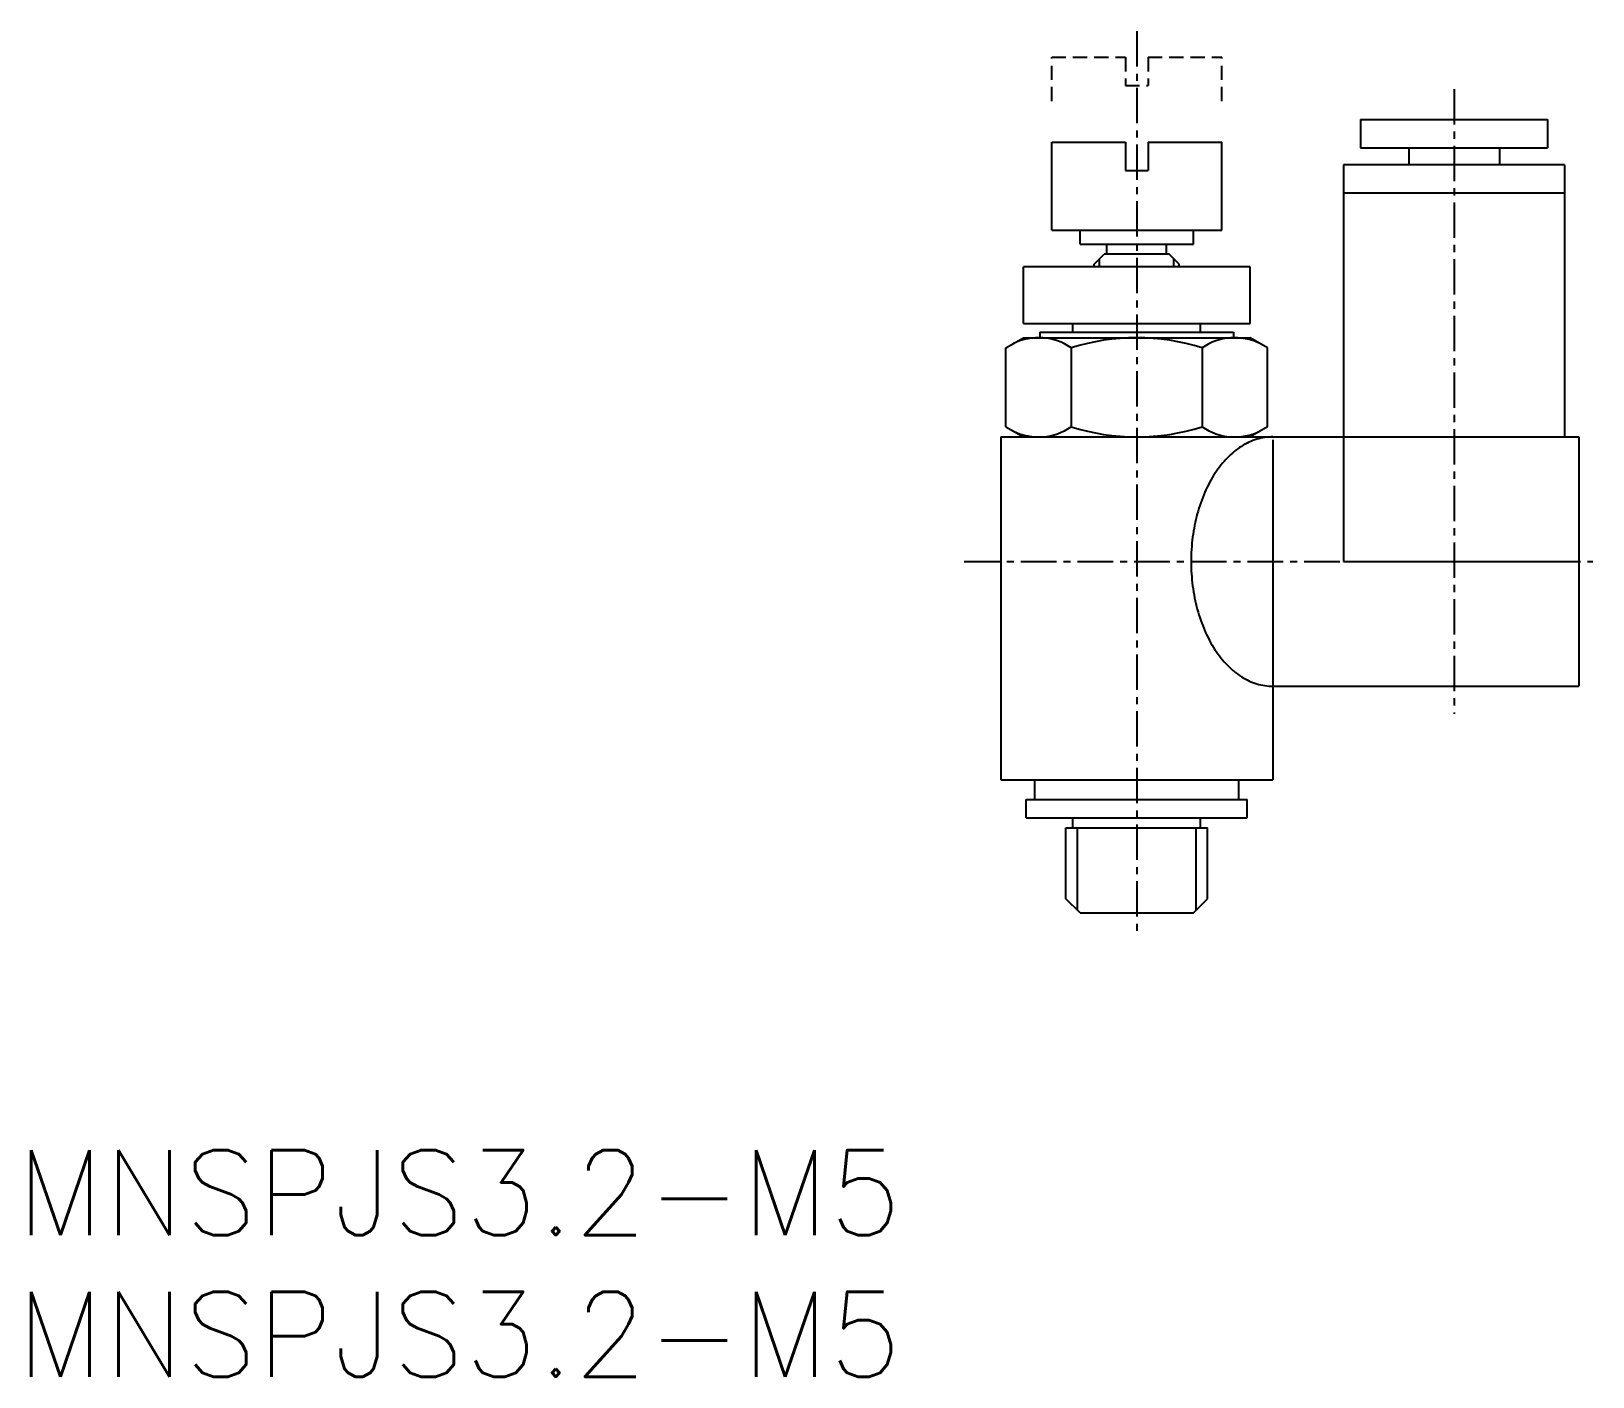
# Model space of a CAD drawing. Extents: x 0.5 to 55.6, y 0 to 47.5.
import ezdxf

# ---------------------------------------------------------------- set-up
doc = ezdxf.new("R2010")
doc.units = 0
doc.linetypes.add('CENTER', pattern=[2, 1.25, -0.25, 0.25, -0.25])
doc.linetypes.add('DASHED', pattern=[0.75, 0.5, -0.25])
doc.layers.get('0').update_dxf_attribs({"linetype": 'CONTINUOUS'})
doc.layers.add('CENTER', color=1, linetype='CENTER')
doc.styles.get("Standard").update_dxf_attribs({"font": 'txt.shx'})

# ---------------------------------------------------------------- blocks, each defined once
blk = doc.blocks.new('*U6')
at = {"color": 7, "linetype": 'CONTINUOUS'}
blk.add_text('MNSPJS3.2-M5', height=3, dxfattribs=at).set_placement((0, 0))
blk = doc.blocks.new('*U7')
at = {"color": 7, "linetype": 'CONTINUOUS'}
blk.add_text('MNSPJS3.2-M5', height=3, dxfattribs=at).set_placement((0, 5))

msp = doc.modelspace()

# ---------------------------------------------------------------- linework, layer by layer
at = {"color": 3, "linetype": 'DASHED'}
for p, q in [((36.53, 45.022), (36.53, 46.572)), ((36.53, 46.572), (39.13, 46.572)), ((39.13, 46.572), (39.13, 45.572)), ((39.93, 46.572), (39.93, 45.572)), ((39.93, 46.572), (42.53, 46.572)), ((42.53, 45.022), (42.53, 46.572)), ((39.13, 45.572), (39.93, 45.572))]:
    msp.add_line(p, q, dxfattribs=at)
at = {"color": 7, "linetype": 'CONTINUOUS'}
for p, q in [((47.43, 44.372), (47.43, 43.372)), ((47.43, 44.372), (54.03, 44.372)), ((54.03, 44.372), (54.03, 43.372)), ((36.53, 40.472), (36.53, 43.572)), ((36.53, 43.572), (39.13, 43.572)), ((39.13, 43.572), (39.13, 42.572)), ((39.93, 43.572), (39.93, 42.572)), ((39.93, 43.572), (42.53, 43.572)), ((42.53, 40.472), (42.53, 43.572)), ((47.43, 43.372), (54.03, 43.372)), ((49.13, 43.372), (49.13, 42.772)), ((52.33, 43.372), (52.33, 42.772)), ((39.13, 42.572), (39.93, 42.572)), ((54.63, 42.772), (46.83, 42.772)), ((46.83, 42.772), (46.83, 28.772)), ((54.63, 42.772), (54.63, 33.172)), ((54.63, 41.772), (46.83, 41.772)), ((36.53, 40.472), (42.53, 40.472)), ((37.53, 39.972), (37.53, 40.472)), ((41.53, 39.972), (41.53, 40.472)), ((37.53, 39.972), (41.53, 39.972)), ((38.48, 39.622), (38.48, 39.972)), ((40.58, 39.622), (40.58, 39.972)), ((43.53, 39.172), (35.53, 39.172)), ((35.53, 37.172), (35.53, 39.172)), ((38.03, 39.272), (38.38, 39.622)), ((38.03, 39.172), (38.03, 39.272)), ((38.22, 39.172), (38.22, 39.461)), ((40.68, 39.622), (38.38, 39.622)), ((41.03, 39.272), (40.68, 39.622)), ((40.841, 39.172), (40.841, 39.461)), ((41.03, 39.172), (41.03, 39.272)), ((43.53, 37.172), (43.53, 39.172)), ((35.53, 37.172), (43.53, 37.172)), ((37.28, 36.872), (37.28, 37.172)), ((41.78, 36.872), (41.78, 37.172)), ((34.911, 36.315), (35.53, 36.672)), ((35.53, 36.672), (43.53, 36.672)), ((36.115, 36.872), (36.115, 36.672)), ((36.115, 36.872), (42.946, 36.872)), ((42.946, 36.872), (42.946, 36.672)), ((44.149, 36.315), (43.53, 36.672)), ((34.911, 33.53), (34.911, 36.315)), ((37.221, 36.315), (37.221, 33.53)), ((41.84, 36.315), (41.84, 33.53)), ((44.149, 33.53), (44.149, 36.315)), ((34.73, 33.172), (55.13, 33.172)), ((34.73, 33.172), (34.73, 21.072)), ((34.911, 33.53), (35.53, 33.172)), ((35.53, 33.172), (43.53, 33.172)), ((44.149, 33.53), (43.53, 33.172)), ((44.33, 33.072), (44.33, 21.072)), ((55.13, 33.172), (55.13, 24.372)), ((46.83, 28.772), (55.13, 28.772)), ((44.33, 24.372), (55.13, 24.372)), ((34.73, 21.072), (44.33, 21.072)), ((35.93, 20.372), (35.93, 21.072)), ((43.13, 20.372), (43.13, 21.072)), ((35.63, 19.732), (35.63, 20.372)), ((35.63, 20.372), (43.43, 20.372)), ((43.43, 19.732), (43.43, 20.372)), ((35.63, 19.732), (43.43, 19.732)), ((37.03, 16.872), (37.03, 19.372)), ((37.03, 19.372), (42.03, 19.372)), ((37.28, 19.372), (37.28, 19.732)), ((37.436, 16.466), (37.436, 19.372)), ((41.624, 16.466), (41.624, 19.372)), ((41.78, 19.372), (41.78, 19.732)), ((42.03, 16.872), (42.03, 19.372)), ((37.53, 16.372), (37.03, 16.872)), ((41.53, 16.372), (42.03, 16.872)), ((37.53, 16.372), (41.53, 16.372))]:
    msp.add_line(p, q, dxfattribs=at)
msp.add_polyline3d([(44.33, 33.172, 0), (44.26, 33.171, 0), (44.189, 33.167, 0), (44.118, 33.16, 0), (44.048, 33.151, 0), (43.978, 33.139, 0), (43.908, 33.125, 0), (43.838, 33.108, 0), (43.768, 33.088, 0), (43.699, 33.066, 0), (43.63, 33.041, 0), (43.562, 33.013, 0), (43.494, 32.983, 0), (43.427, 32.95, 0), (43.36, 32.915, 0), (43.294, 32.878, 0), (43.228, 32.837, 0), (43.163, 32.795, 0), (43.099, 32.75, 0), (43.035, 32.703, 0), (42.973, 32.653, 0), (42.911, 32.601, 0), (42.85, 32.546, 0), (42.789, 32.49, 0), (42.73, 32.431, 0), (42.672, 32.37, 0), (42.615, 32.306, 0), (42.558, 32.241, 0), (42.503, 32.174, 0), (42.449, 32.104, 0), (42.396, 32.033, 0), (42.344, 31.959, 0), (42.294, 31.884, 0), (42.245, 31.806, 0), (42.196, 31.727, 0), (42.15, 31.646, 0), (42.104, 31.564, 0), (42.06, 31.479, 0), (42.017, 31.393, 0), (41.976, 31.306, 0), (41.936, 31.217, 0), (41.897, 31.126, 0), (41.86, 31.035, 0), (41.824, 30.941, 0), (41.79, 30.847, 0), (41.758, 30.751, 0), (41.727, 30.654, 0), (41.697, 30.555, 0), (41.669, 30.456, 0), (41.643, 30.356, 0), (41.619, 30.255, 0), (41.596, 30.153, 0), (41.574, 30.05, 0), (41.555, 29.946, 0), (41.537, 29.841, 0), (41.52, 29.736, 0), (41.506, 29.631, 0), (41.493, 29.525, 0), (41.481, 29.418, 0), (41.472, 29.311, 0), (41.464, 29.204, 0), (41.458, 29.096, 0), (41.454, 28.988, 0), (41.451, 28.88, 0), (41.45, 28.772, 0), (41.451, 28.664, 0), (41.454, 28.556, 0), (41.458, 28.449, 0), (41.464, 28.341, 0), (41.472, 28.234, 0), (41.481, 28.127, 0), (41.493, 28.02, 0), (41.506, 27.914, 0), (41.52, 27.808, 0), (41.537, 27.703, 0), (41.555, 27.599, 0), (41.574, 27.495, 0), (41.596, 27.392, 0), (41.619, 27.29, 0), (41.643, 27.189, 0), (41.669, 27.089, 0), (41.697, 26.989, 0), (41.727, 26.891, 0), (41.758, 26.794, 0), (41.79, 26.698, 0), (41.824, 26.604, 0), (41.86, 26.51, 0), (41.897, 26.418, 0), (41.936, 26.328, 0), (41.976, 26.239, 0), (42.017, 26.151, 0), (42.06, 26.065, 0), (42.104, 25.981, 0), (42.15, 25.898, 0), (42.196, 25.818, 0), (42.245, 25.738, 0), (42.294, 25.661, 0), (42.344, 25.586, 0), (42.396, 25.512, 0), (42.449, 25.441, 0), (42.503, 25.371, 0), (42.558, 25.304, 0), (42.615, 25.238, 0), (42.672, 25.175, 0), (42.73, 25.114, 0), (42.789, 25.055, 0), (42.85, 24.998, 0), (42.911, 24.944, 0), (42.973, 24.892, 0), (43.035, 24.842, 0), (43.099, 24.795, 0), (43.163, 24.75, 0), (43.228, 24.707, 0), (43.294, 24.667, 0), (43.36, 24.63, 0), (43.427, 24.595, 0), (43.494, 24.562, 0), (43.562, 24.532, 0), (43.63, 24.504, 0), (43.699, 24.479, 0), (43.768, 24.457, 0), (43.838, 24.437, 0), (43.908, 24.42, 0), (43.978, 24.405, 0), (44.048, 24.394, 0), (44.118, 24.384, 0), (44.189, 24.378, 0), (44.26, 24.374, 0), (44.33, 24.372, 0)], dxfattribs=at)
for centre, radius, start, end in [((36.066, 34.628), 2.045, 55.6158, 115.6158), ((39.53, 29.03), 7.643, 72.412, 107.588), ((42.994, 34.628), 2.045, 64.3842, 124.3842), ((36.066, 35.217), 2.045, 244.3842, 304.3842), ((39.53, 40.815), 7.643, 252.412, 287.588), ((42.994, 35.217), 2.045, 235.6158, 295.6158)]:
    msp.add_arc(centre, radius, start, end, dxfattribs=at)
at = {"layer": 'CENTER', "color": 1, "linetype": 'CENTER'}
for p, q in [((39.53, 47.49), (39.53, 15.491)), ((50.73, 45.447), (50.73, 23.4)), ((33.445, 28.772), (55.628, 28.772))]:
    msp.add_line(p, q, dxfattribs=at)

# ---------------------------------------------------------------- block references
at = {"color": 7, "linetype": 'CONTINUOUS'}
for name in ['*U7', '*U6']:
    msp.add_blockref(name, (0, 0), dxfattribs=at)

doc.saveas('drawing.dxf')
